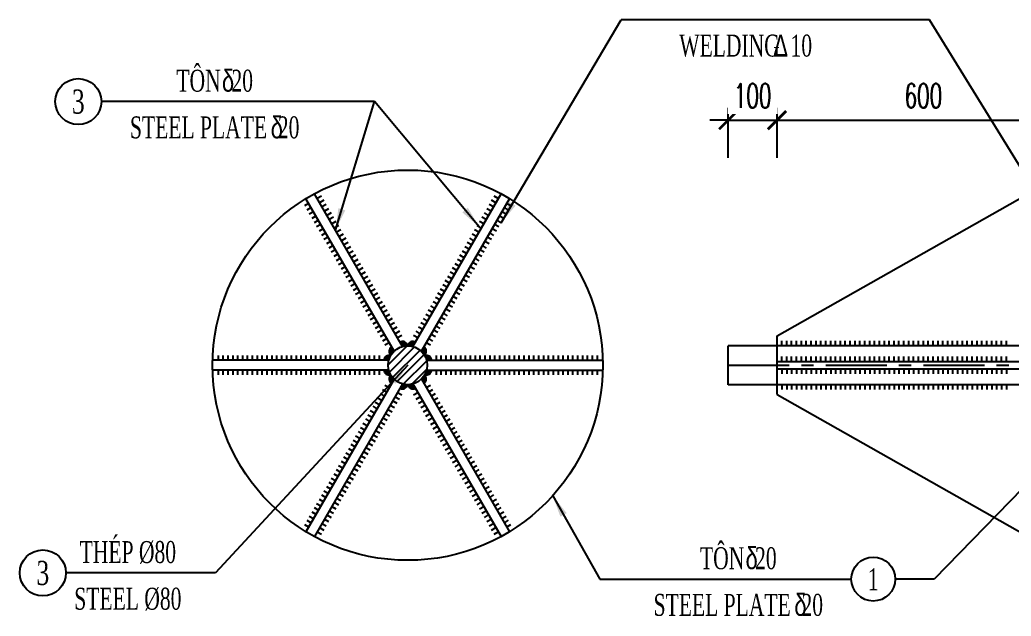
# Model space of a CAD drawing. Extents: x -687 to 808890, y -259 to 107959.
# Drawn here: x 768003 to 770034, y 75582 to 76804 of the extents above; entities that cross this region are included whole.
import ezdxf
from ezdxf.enums import TextEntityAlignment as Align

# ---------------------------------------------------------------- set-up
doc = ezdxf.new("R2010")
doc.units = 0
doc.header["$MEASUREMENT"] = 0
doc.header["$PDMODE"] = 3
doc.linetypes.add('CENTER', pattern=[2, 1.25, -0.25, 0.25, -0.25])
doc.layers.get('0').update_dxf_attribs({"color": 3, "linetype": 'CONTINUOUS'})
doc.layers.get('DEFPOINTS').update_dxf_attribs({"linetype": 'CONTINUOUS'})
for name, color, linetype in [('Han', 7, 'CONTINUOUS'), ('Hatch', 5, 'CONTINUOUS'), ('Kich thuoc', 4, 'CONTINUOUS'), ('Text', 3, 'CONTINUOUS'), ('Thep dai', 6, 'CONTINUOUS'), ('Tim', 8, 'CENTER')]:
    doc.layers.add(name, color=color, linetype=linetype)
doc.styles.add('Kichthuoc', font='romans.shx', dxfattribs={"width": 0.6})
doc.styles.get("Standard").update_dxf_attribs({"font": 'vntimeh.shx', "width": 0.65})
doc.styles.add('SYMBOL', font='greeks.shx', dxfattribs={"width": 0.8})
doc.dimstyles.new('Dim 250', dxfattribs={"dimscale": 250, "dimtxt": 0.2, "dimasz": 0.15, "dimexe": 0.1, "dimexo": 0.1, "dimgap": 0.1, "dimtad": 1, "dimdec": 0, "dimlfac": -1, "dimzin": 0, "dimdsep": 46, "dimtxsty": 'Kichthuoc', "dimblk": 'ARCHTICK', "dimcen": 0.1, "dimdle": 0.1, "dimclrd": 4, "dimclre": 4, "dimclrt": 3, "dimadec": 0, "dimazin": 0, "dimtfac": 1, "dimtdec": 0, "dimtix": 1, "dimtmove": 2, "dimatfit": 3, "dimfxl": 1, "dimtfill": 1, "dimtolj": 1, "dimtzin": 0, "dimarcsym": 0})
doc.dimstyles.new('Le 250', dxfattribs={"dimscale": 250, "dimtxt": 0.22, "dimasz": 0.18, "dimexe": 0.1, "dimexo": 0.2, "dimgap": 0.1, "dimtad": 1, "dimdec": 0, "dimzin": 0, "dimdsep": 46, "dimtxsty": 'Kichthuoc', "dimblk": 'ARCHTICK', "dimcen": 0, "dimdle": 0.1, "dimclrd": 2, "dimclre": 2, "dimclrt": 256, "dimadec": 0, "dimazin": 0, "dimtfac": 1, "dimtdec": 0, "dimtix": 1, "dimtmove": 2, "dimatfit": 3, "dimfxl": 1, "dimtolj": 1, "dimtzin": 0, "dimarcsym": 0})

# ---------------------------------------------------------------- blocks, each defined once
blk = doc.blocks.new('_ArchTick')
at = {"color": 0, "linetype": 'ByBlock', "const_width": 0.15}
blk.add_lwpolyline([(-0.5, -0.5), (0.5, 0.5)], dxfattribs=at)
blk = doc.blocks.new('*D176')
at = {"layer": 'DEFPOINTS', "color": 0}
for p in [(770154.5733501858, 76598.6006072381), (769554.5733501856, 76496.29990689442), (770154.5733501858, 76496.29990689442)]:
    blk.add_point(p, dxfattribs=at)
at = {"layer": 'Kich thuoc', "color": 4, "lineweight": -2}
for p, q in [((769554.5733501856, 76521.2999068944), (769554.5733501856, 76623.6006072381)), ((770154.5733501858, 76521.2999068944), (770154.5733501858, 76623.6006072381)), ((769529.5733501856, 76598.6006072381), (770179.5733501858, 76598.6006072381))]:
    blk.add_line(p, q, dxfattribs=at)
at = {"layer": 'Kich thuoc', "color": 4, "lineweight": -2, "xscale": 37.5, "yscale": 37.5, "zscale": 37.5, "rotation": 180}
blk.add_blockref('_ArchTick', (769554.5733501856, 76598.6006072381), dxfattribs=at)
at = {"layer": 'Kich thuoc', "color": 4, "lineweight": -2, "xscale": 37.5, "yscale": 37.5, "zscale": 37.5}
blk.add_blockref('_ArchTick', (770154.5733501858, 76598.6006072381), dxfattribs=at)
at = {"layer": 'Kich thuoc', "color": 3, "insert": (769854.5733501858, 76648.60060723808), "char_height": 50, "attachment_point": 5, "style": 'Kichthuoc', "bg_fill": 3, "box_fill_scale": 1.25, "bg_fill_color": 9, "bg_fill_true_color": 13158600, "bg_fill_transparency": 2852412}
blk.add_mtext('\\A1;600', dxfattribs=at)
blk = doc.blocks.new('*D177')
at = {"layer": 'DEFPOINTS', "color": 0}
for p in [(769554.5733501856, 76598.6006072381), (769454.5733501858, 76496.29990689442), (769554.5733501856, 76496.29990689442)]:
    blk.add_point(p, dxfattribs=at)
at = {"layer": 'Kich thuoc', "color": 4, "lineweight": -2}
for p, q in [((769454.5733501858, 76521.2999068944), (769454.5733501858, 76623.6006072381)), ((769554.5733501856, 76521.2999068944), (769554.5733501856, 76623.6006072381)), ((769454.5733501858, 76598.6006072381), (769417.0733501856, 76598.6006072381)), ((769454.5733501858, 76598.6006072381), (769554.5733501856, 76598.6006072381)), ((769554.5733501856, 76598.6006072381), (769592.0733501856, 76598.6006072381))]:
    blk.add_line(p, q, dxfattribs=at)
at = {"layer": 'Kich thuoc', "color": 4, "lineweight": -2, "xscale": 37.5, "yscale": 37.5, "zscale": 37.5}
blk.add_blockref('_ArchTick', (769454.5733501858, 76598.6006072381), dxfattribs=at)
at = {"layer": 'Kich thuoc', "color": 4, "lineweight": -2, "xscale": 37.5, "yscale": 37.5, "zscale": 37.5, "rotation": 180}
blk.add_blockref('_ArchTick', (769554.5733501856, 76598.6006072381), dxfattribs=at)
at = {"layer": 'Kich thuoc', "color": 3, "insert": (769504.5733501856, 76648.60060723808), "char_height": 50, "attachment_point": 5, "style": 'Kichthuoc', "bg_fill": 3, "box_fill_scale": 1.25, "bg_fill_color": 9, "bg_fill_true_color": 13158600, "bg_fill_transparency": 8764832}
blk.add_mtext('\\A1;100', dxfattribs=at)

msp = doc.modelspace()

# ---------------------------------------------------------------- hatches: boundary and pattern name
at = {"layer": 'Han'}
for points in [[(768764.630817037, 76133.50118059487, 0.5297983055298081), (768763.4273123558, 76116.99767916402, -0.0627460668060889), (768769.630817037, 76124.84092655705)], [(768781.9513251127, 76143.50118059474, -0.5297983055298081), (768796.8455289439, 76136.29169550698, 0.0627460668060889), (768786.9513251126, 76134.84092655694)], [(768813.3606504992, 76143.50118059474, 0.5297983055298081), (768798.4664466681, 76136.29169550704, -0.0627460668060889), (768808.3606504994, 76134.840926557)], [(768830.6811585748, 76133.50118059499, -0.5297983055298081), (768831.8846632562, 76116.99767916412, 0.0627460668060889), (768825.6811585746, 76124.84092655711)], [(768748.9261543436, 76106.2999068943, -0.5297983055298081), (768762.6168534936, 76115.59392323744, 0.0627460668060889), (768758.9261543438, 76106.29990689424)], [(768846.3858212682, 76106.29990689424, 0.5297983055298081), (768832.6951221185, 76115.59392323732, -0.0627460668060889), (768836.3858212682, 76106.2999068943)], [(768748.9261543436, 76086.29990689454, 0.5297983055298081), (768762.6168534936, 76077.00589055158, -0.0627460668060889), (768758.926154344, 76086.29990689465)], [(768764.6308170371, 76059.09863319408, -0.5297983055298081), (768763.4273123558, 76075.60213462493, 0.0627460668060889), (768769.6308170372, 76067.7588872319)], [(768830.6811585748, 76059.09863319396, 0.5297983055298081), (768831.8846632562, 76075.60213462482, -0.0627460668060889), (768825.6811585748, 76067.75888723184)], [(768846.3858212681, 76086.29990689442, -0.5297983055298081), (768832.6951221185, 76077.0058905514, 0.0627460668060889), (768836.3858212682, 76086.29990689448)], [(768781.9513251128, 76049.09863319414, 0.5297983055298081), (768796.845528944, 76056.30811828197, -0.0627460668060889), (768786.9513251128, 76057.75888723202)], [(768813.3606504992, 76049.09863319408, -0.5297983055298081), (768798.4664466681, 76056.30811828186, 0.0627460668060889), (768808.3606504994, 76057.75888723196)]]:
    msp.add_hatch(color=256, dxfattribs=at).paths.add_polyline_path(points)
at = {"layer": 'Hatch'}
h = msp.add_hatch(dxfattribs=at)
h.set_pattern_fill('ANSI31', color=256, scale=100, style=0)
h.set_pattern_definition([(45, (-36845.86428268312, -30778.59775701654), (-8.838834764831843, 8.838834764831844), [])])
h.paths.add_polyline_path([(768757.6559878059, 76096.29990689442, 1), (768837.655987806, 76096.29990689442, 1)])

# ---------------------------------------------------------------- linework, layer by layer
for p, q in [((769554.5733501855, 76156.2999068944), (770154.5733501854, 76496.2999068944)), ((768786.9513251128, 76134.84092655694), (768606.3787516125, 76447.60179831288)), ((768808.3606504994, 76134.840926557), (768988.9332239995, 76447.601798313)), ((768769.630817037, 76124.84092655705), (768589.0582435367, 76437.60179831283)), ((768825.6811585748, 76124.84092655694), (769006.2537320752, 76437.601798313)), ((769554.5733501856, 76036.29990689436), (769554.5733501855, 76156.29990689438)), ((768758.9261543441, 76106.29990689448), (768397.7810073432, 76106.2999068944)), ((768836.3858212682, 76106.2999068943), (769197.5309682686, 76106.29990689454)), ((768758.926154344, 76086.29990689465), (768397.7810073433, 76086.29990689436)), ((768836.3858212681, 76086.29990689442), (769197.5309682688, 76086.29990689442)), ((768769.6308170372, 76067.75888723202), (768589.0582435369, 75754.99801547611)), ((768786.9513251128, 76057.75888723202), (768606.3787516125, 75744.99801547607)), ((768808.3606504992, 76057.7588872319), (768988.9332239995, 75744.99801547595)), ((768825.6811585748, 76067.75888723184), (769006.2537320753, 75754.99801547601)), ((769554.5733501855, 76036.2999068944), (770154.5733501854, 75696.2999068944))]:
    msp.add_line(p, q)
msp.add_circle((768797.6559878059, 76096.29990689442), 400)
at = {"layer": 'Han'}
for p, q in [((768620.6115791505, 76442.94981788142), (768611.9513251127, 76437.94981788142)), ((768983.3606504994, 76437.94981788154), (768974.7003964614, 76442.94981788148)), ((768594.6308170371, 76427.9498178816), (768585.9705629993, 76422.9498178816)), ((768599.6308170371, 76419.28956384372), (768590.9705629993, 76414.28956384372)), ((768625.6115791505, 76434.2895638436), (768616.9513251126, 76429.2895638436)), ((768630.6115791504, 76425.62930980578), (768621.9513251126, 76420.62930980578)), ((768973.3606504994, 76420.62930980578), (768964.7003964613, 76425.62930980578)), ((768978.3606504994, 76429.28956384372), (768969.7003964615, 76434.28956384366)), ((769004.3414126126, 76414.28956384372), (768995.6811585746, 76419.28956384383)), ((769009.3414126126, 76422.9498178816), (769000.6811585746, 76427.94981788172)), ((768604.6308170372, 76410.6293098059), (768595.9705629993, 76405.6293098059)), ((768609.6308170371, 76401.96905576807), (768600.9705629993, 76396.96905576807)), ((768635.6115791504, 76416.96905576796), (768626.9513251126, 76411.96905576796)), ((768640.6115791505, 76408.30880173008), (768631.9513251127, 76403.30880173008)), ((768645.6115791505, 76399.64854769225), (768636.9513251126, 76394.64854769225)), ((768958.3606504992, 76394.64854769231), (768949.7003964614, 76399.64854769225)), ((768963.3606504992, 76403.30880173013), (768954.7003964612, 76408.30880173013)), ((768968.3606504994, 76411.96905576802), (768959.7003964614, 76416.96905576802)), ((768994.3414126126, 76396.96905576807), (768985.6811585746, 76401.96905576813)), ((768999.3414126127, 76405.62930980595), (768990.6811585746, 76410.62930980601)), ((768614.6308170371, 76393.30880173019), (768605.9705629993, 76388.30880173019)), ((768619.630817037, 76384.64854769237), (768610.9705629993, 76379.64854769236)), ((768650.6115791505, 76390.98829365437), (768641.9513251127, 76385.98829365437)), ((768655.6115791505, 76382.32803961654), (768646.9513251125, 76377.32803961655)), ((768948.3606504992, 76377.32803961655), (768939.7003964614, 76382.32803961654)), ((768953.3606504994, 76385.98829365449), (768944.7003964615, 76390.98829365443)), ((768984.3414126126, 76379.64854769236), (768975.6811585746, 76384.64854769249)), ((768989.3414126126, 76388.30880173025), (768980.6811585746, 76393.30880173031)), ((768624.6308170371, 76375.98829365447), (768615.9705629993, 76370.98829365449)), ((768629.6308170371, 76367.32803961667), (768620.9705629993, 76362.32803961667)), ((768634.6308170371, 76358.66778557884), (768625.9705629993, 76353.66778557884)), ((768660.6115791504, 76373.66778557873), (768651.9513251126, 76368.66778557871)), ((768665.6115791504, 76365.00753154085), (768656.9513251126, 76360.00753154085)), ((768938.3606504994, 76360.0075315409), (768929.7003964613, 76365.0075315409)), ((768943.3606504994, 76368.66778557879), (768934.7003964615, 76373.66778557879)), ((768969.3414126127, 76353.66778557884), (768960.6811585746, 76358.6677855789)), ((768974.3414126126, 76362.32803961672), (768965.6811585748, 76367.32803961678)), ((768979.3414126125, 76370.98829365449), (768970.6811585746, 76375.9882936546)), ((768639.6308170372, 76350.00753154096), (768630.9705629994, 76345.00753154096)), ((768644.6308170371, 76341.34727750314), (768635.9705629993, 76336.34727750314)), ((768670.6115791505, 76356.34727750302), (768661.9513251127, 76351.34727750302)), ((768675.6115791505, 76347.68702346514), (768666.9513251127, 76342.68702346514)), ((768680.6115791505, 76339.02676942732), (768671.9513251127, 76334.02676942732)), ((768923.3606504991, 76334.02676942732), (768914.7003964613, 76339.02676942732)), ((768928.3606504992, 76342.68702346526), (768919.7003964614, 76347.6870234652)), ((768933.3606504992, 76351.34727750308), (768924.7003964613, 76356.34727750308)), ((768959.3414126126, 76336.3472775032), (768950.6811585746, 76341.34727750326)), ((768964.3414126127, 76345.00753154102), (768955.6811585749, 76350.00753154112)), ((768649.630817037, 76332.68702346525), (768640.9705629993, 76327.68702346526)), ((768654.630817037, 76324.02676942744), (768645.9705629993, 76319.02676942744)), ((768685.6115791505, 76330.3665153895), (768676.9513251126, 76325.36651538948)), ((768690.6115791504, 76321.7062613516), (768681.9513251126, 76316.70626135162)), ((768913.3606504992, 76316.70626135168), (768904.7003964613, 76321.70626135168)), ((768918.3606504994, 76325.36651538956), (768909.7003964615, 76330.36651538956)), ((768949.3414126125, 76319.0267694275), (768940.6811585746, 76324.02676942755)), ((768954.3414126126, 76327.68702346532), (768945.6811585746, 76332.68702346543)), ((768659.6308170371, 76315.36651538961), (768650.9705629993, 76310.36651538961)), ((768664.6308170371, 76306.70626135179), (768655.9705629993, 76301.70626135179)), ((768669.6308170372, 76298.04600731391), (768660.9705629994, 76293.04600731391)), ((768695.6115791504, 76313.0460073138), (768686.9513251126, 76308.0460073138)), ((768700.6115791504, 76304.38575327591), (768691.9513251126, 76299.38575327591)), ((768903.3606504992, 76299.38575327603), (768894.7003964613, 76304.38575327597)), ((768908.3606504994, 76308.04600731391), (768899.7003964614, 76313.04600731385)), ((768934.3414126127, 76293.04600731397), (768925.6811585746, 76298.04600731403)), ((768939.3414126127, 76301.70626135185), (768930.6811585748, 76306.70626135191)), ((768944.3414126126, 76310.36651538961), (768935.6811585746, 76315.36651538967)), ((768674.6308170372, 76289.38575327609), (768665.9705629993, 76284.38575327609)), ((768679.6308170371, 76280.72549923821), (768670.9705629993, 76275.7254992382)), ((768705.6115791505, 76295.72549923809), (768696.9513251127, 76290.72549923809)), ((768710.6115791505, 76287.06524520027), (768701.9513251127, 76282.06524520027)), ((768715.6115791505, 76278.40499116245), (768706.9513251126, 76273.40499116245)), ((768888.3606504994, 76273.40499116245), (768879.7003964613, 76278.40499116245)), ((768893.3606504994, 76282.06524520033), (768884.7003964615, 76287.06524520033)), ((768898.3606504994, 76290.72549923821), (768889.7003964614, 76295.72549923815)), ((768924.3414126126, 76275.72549923827), (768915.6811585748, 76280.72549923832)), ((768929.3414126126, 76284.38575327609), (768920.6811585746, 76289.3857532762)), ((768684.6308170371, 76272.06524520039), (768675.9705629993, 76267.06524520039)), ((768689.6308170371, 76263.40499116256), (768680.9705629993, 76258.40499116256)), ((768720.6115791504, 76269.74473712457), (768711.9513251126, 76264.74473712457)), ((768725.6115791504, 76261.08448308674), (768716.9513251126, 76256.08448308674)), ((768878.3606504992, 76256.0844830868), (768869.7003964612, 76261.08448308674)), ((768883.3606504994, 76264.74473712468), (768874.7003964614, 76269.74473712462)), ((768914.3414126125, 76258.40499116262), (768905.6811585746, 76263.40499116268)), ((768919.3414126124, 76267.06524520039), (768910.6811585746, 76272.06524520044)), ((768694.6308170371, 76254.74473712468), (768685.9705629993, 76249.74473712468)), ((768699.6308170371, 76246.08448308686), (768690.9705629993, 76241.08448308684)), ((768704.630817037, 76237.42422904896), (768695.9705629993, 76232.42422904898)), ((768730.6115791504, 76252.42422904886), (768721.9513251126, 76247.42422904886)), ((768735.6115791505, 76243.76397501102), (768726.9513251127, 76238.76397501104)), ((768740.6115791505, 76235.10372097322), (768731.9513251127, 76230.10372097322)), ((768863.3606504994, 76230.10372097322), (768854.7003964614, 76235.10372097322)), ((768868.3606504994, 76238.7639750111), (768859.7003964614, 76243.7639750111)), ((768873.3606504992, 76247.42422904898), (768864.7003964614, 76252.42422904892)), ((768899.3414126127, 76232.42422904904), (768890.6811585749, 76237.4242290491)), ((768904.3414126127, 76241.08448308684), (768895.6811585746, 76246.08448308698)), ((768909.3414126126, 76249.74473712474), (768900.6811585746, 76254.7447371248)), ((768709.6308170371, 76228.76397501116), (768700.9705629993, 76223.76397501116)), ((768714.6308170371, 76220.10372097333), (768705.9705629993, 76215.10372097333)), ((768745.6115791505, 76226.44346693534), (768736.9513251126, 76221.44346693534)), ((768750.6115791504, 76217.78321289751), (768741.9513251126, 76212.78321289751)), ((768853.3606504994, 76212.78321289757), (768844.7003964613, 76217.78321289757)), ((768858.3606504995, 76221.44346693545), (768849.7003964615, 76226.4434669354)), ((768889.3414126126, 76215.10372097339), (768880.6811585748, 76220.10372097345)), ((768894.3414126125, 76223.76397501116), (768885.6811585746, 76228.76397501127)), ((768719.6308170371, 76211.44346693547), (768710.9705629993, 76206.44346693545)), ((768724.6308170371, 76202.78321289763), (768715.9705629993, 76197.78321289762)), ((768755.6115791505, 76209.12295885963), (768746.9513251127, 76204.12295885963)), ((768760.6115791504, 76200.4627048218), (768751.9513251126, 76195.46270482181)), ((768843.3606504992, 76195.46270482187), (768834.7003964614, 76200.46270482187)), ((768848.3606504992, 76204.12295885975), (768839.7003964614, 76209.12295885969)), ((768879.3414126127, 76197.78321289769), (768870.6811585746, 76202.78321289775)), ((768884.3414126125, 76206.44346693551), (768875.6811585746, 76211.44346693557)), ((768729.6308170371, 76194.12295885973), (768720.9705629993, 76189.12295885975)), ((768734.630817037, 76185.46270482193), (768725.9705629993, 76180.46270482193)), ((768739.630817037, 76176.8024507841), (768730.9705629993, 76171.8024507841)), ((768765.6115791504, 76191.80245078399), (768756.9513251126, 76186.80245078397)), ((768770.6115791505, 76183.1421967461), (768761.9513251127, 76178.1421967461)), ((768775.6115791504, 76174.48194270828), (768766.9513251126, 76169.48194270828)), ((768828.3606504994, 76169.48194270834), (768819.7003964614, 76174.48194270834)), ((768833.3606504994, 76178.14219674622), (768824.7003964615, 76183.14219674622)), ((768838.3606504994, 76186.80245078397), (768829.7003964613, 76191.80245078399)), ((768864.3414126126, 76171.80245078416), (768855.6811585748, 76176.80245078422)), ((768869.3414126125, 76180.46270482193), (768860.6811585746, 76185.46270482204)), ((768874.3414126126, 76189.1229588598), (768865.6811585746, 76194.12295885992)), ((768744.6308170371, 76168.14219674628), (768735.9705629993, 76163.14219674628)), ((768749.6308170371, 76159.4819427084), (768740.9705629993, 76154.4819427084)), ((768780.6115791504, 76165.8216886704), (768771.9513251126, 76160.8216886704)), ((768785.6115791504, 76157.16143463258), (768776.9513251126, 76152.16143463258)), ((768818.3606504992, 76152.1614346327), (768809.7003964614, 76157.16143463264)), ((768823.3606504994, 76160.82168867052), (768814.7003964613, 76165.82168867046)), ((768854.3414126126, 76154.48194270846), (768845.6811585746, 76159.48194270852)), ((768859.3414126126, 76163.14219674628), (768850.6811585746, 76168.14219674634)), ((768754.6308170372, 76150.82168867058), (768745.9705629994, 76145.82168867058)), ((768759.6308170371, 76142.1614346327), (768750.9705629993, 76137.1614346327)), ((768844.3414126125, 76137.1614346327), (768835.6811585746, 76142.16143463281)), ((768849.3414126127, 76145.82168867058), (768840.6811585746, 76150.8216886707)), ((769564.5733501855, 76136.29990689394), (769564.5733501855, 76146.29990689394)), ((769564.5733501855, 76136.29990689394), (769564.5733501855, 76146.29990689394)), ((769574.5733501856, 76136.29990689406), (769574.5733501856, 76146.29990689406)), ((769574.5733501856, 76136.29990689394), (769574.5733501856, 76146.29990689394)), ((769584.5733501855, 76136.29990689406), (769584.5733501855, 76146.29990689406)), ((769594.5733501856, 76136.29990689406), (769594.5733501856, 76146.29990689406)), ((769604.5733501856, 76136.29990689406), (769604.5733501856, 76146.29990689406)), ((769614.5733501855, 76136.29990689406), (769614.5733501855, 76146.29990689406)), ((769624.5733501856, 76136.29990689406), (769624.5733501856, 76146.29990689406)), ((769634.5733501856, 76136.29990689406), (769634.5733501856, 76146.29990689406)), ((769644.5733501855, 76136.29990689417), (769644.5733501855, 76146.29990689417)), ((769654.5733501856, 76136.29990689417), (769654.5733501856, 76146.29990689417)), ((769664.5733501856, 76136.29990689417), (769664.5733501856, 76146.29990689417)), ((769674.5733501855, 76136.29990689417), (769674.5733501855, 76146.29990689417)), ((769684.5733501856, 76136.29990689417), (769684.5733501856, 76146.29990689417)), ((769694.5733501856, 76136.29990689417), (769694.5733501856, 76146.29990689417)), ((769704.5733501855, 76136.29990689417), (769704.5733501855, 76146.29990689417)), ((769714.5733501855, 76136.29990689429), (769714.5733501855, 76146.29990689429)), ((769724.5733501856, 76136.29990689429), (769724.5733501856, 76146.29990689429)), ((769734.5733501856, 76136.29990689429), (769734.5733501856, 76146.29990689429)), ((769744.5733501855, 76136.29990689429), (769744.5733501855, 76146.29990689429)), ((769754.5733501856, 76136.29990689429), (769754.5733501856, 76146.29990689429)), ((769764.5733501856, 76136.29990689429), (769764.5733501856, 76146.29990689429)), ((769774.5733501855, 76136.29990689429), (769774.5733501855, 76146.29990689429)), ((769784.5733501856, 76136.2999068944), (769784.5733501856, 76146.2999068944)), ((769794.5733501855, 76136.2999068944), (769794.5733501855, 76146.2999068944)), ((769804.5733501856, 76136.2999068944), (769804.5733501856, 76146.2999068944)), ((769814.5733501856, 76136.2999068944), (769814.5733501856, 76146.2999068944)), ((769824.5733501855, 76136.2999068944), (769824.5733501855, 76146.2999068944)), ((769834.5733501856, 76136.2999068944), (769834.5733501856, 76146.2999068944)), ((769844.5733501856, 76136.2999068944), (769844.5733501856, 76146.2999068944)), ((769854.5733501855, 76136.29990689452), (769854.5733501855, 76146.29990689452)), ((769864.5733501855, 76136.29990689452), (769864.5733501855, 76146.29990689452)), ((769874.5733501856, 76136.29990689452), (769874.5733501856, 76146.29990689452)), ((769884.5733501855, 76136.29990689452), (769884.5733501855, 76146.29990689452)), ((769894.5733501855, 76136.29990689452), (769894.5733501855, 76146.29990689452)), ((769904.5733501856, 76136.29990689452), (769904.5733501856, 76146.29990689452)), ((769914.5733501855, 76136.29990689452), (769914.5733501855, 76146.29990689452)), ((769924.5733501856, 76136.29990689464), (769924.5733501856, 76146.29990689462)), ((769934.5733501856, 76136.29990689464), (769934.5733501856, 76146.29990689462)), ((769944.5733501856, 76136.29990689464), (769944.5733501856, 76146.29990689462)), ((769954.5733501856, 76136.29990689464), (769954.5733501856, 76146.29990689462)), ((769964.5733501856, 76136.29990689464), (769964.5733501856, 76146.29990689462)), ((769974.5733501856, 76136.29990689464), (769974.5733501856, 76146.29990689462)), ((769984.5733501856, 76136.29990689464), (769984.5733501856, 76146.29990689462)), ((769994.5733501856, 76136.29990689475), (769994.5733501856, 76146.29990689475)), ((770004.5733501855, 76136.29990689475), (770004.5733501855, 76146.29990689475)), ((770014.5733501856, 76136.29990689475), (770014.5733501856, 76146.29990689475)), ((770024.5733501856, 76136.29990689475), (770024.5733501856, 76146.29990689475)), ((768408.9261543438, 76116.2999068943), (768408.9261543438, 76106.2999068943)), ((768418.9261543439, 76116.29990689424), (768418.9261543439, 76106.2999068943)), ((768428.926154344, 76116.2999068943), (768428.9261543439, 76106.2999068943)), ((768438.9261543438, 76116.29990689424), (768438.9261543438, 76106.29990689424)), ((768448.926154344, 76116.2999068943), (768448.9261543439, 76106.2999068943)), ((768458.926154344, 76116.2999068943), (768458.926154344, 76106.2999068943)), ((768468.9261543439, 76116.2999068943), (768468.9261543439, 76106.2999068943)), ((768478.926154344, 76116.2999068943), (768478.9261543439, 76106.2999068943)), ((768488.9261543439, 76116.29990689424), (768488.9261543438, 76106.29990689424)), ((768498.926154344, 76116.2999068943), (768498.9261543439, 76106.2999068943)), ((768508.926154344, 76116.2999068943), (768508.9261543438, 76106.2999068943)), ((768518.9261543439, 76116.2999068943), (768518.9261543439, 76106.2999068943)), ((768528.926154344, 76116.2999068943), (768528.9261543438, 76106.2999068943)), ((768538.9261543439, 76116.29990689424), (768538.9261543438, 76106.2999068943)), ((768548.9261543441, 76116.2999068943), (768548.9261543439, 76106.2999068943)), ((768558.926154344, 76116.2999068943), (768558.9261543438, 76106.2999068943)), ((768568.9261543439, 76116.2999068943), (768568.9261543439, 76106.2999068943)), ((768578.926154344, 76116.2999068943), (768578.926154344, 76106.29990689436)), ((768588.9261543438, 76116.29990689424), (768588.9261543438, 76106.2999068943)), ((768598.926154344, 76116.2999068943), (768598.9261543439, 76106.2999068943)), ((768608.926154344, 76116.29990689424), (768608.9261543438, 76106.29990689424)), ((768618.9261543439, 76116.2999068943), (768618.9261543439, 76106.2999068943)), ((768628.9261543439, 76116.2999068943), (768628.9261543439, 76106.2999068943)), ((768638.9261543439, 76116.29990689424), (768638.9261543439, 76106.2999068943)), ((768648.926154344, 76116.2999068943), (768648.9261543439, 76106.2999068943)), ((768658.9261543439, 76116.29990689424), (768658.9261543438, 76106.29990689424)), ((768668.9261543441, 76116.2999068943), (768668.9261543439, 76106.2999068943)), ((768678.9261543438, 76116.2999068943), (768678.9261543438, 76106.2999068943)), ((768688.9261543439, 76116.29990689424), (768688.9261543439, 76106.2999068943)), ((768698.9261543441, 76116.2999068943), (768698.9261543439, 76106.2999068943)), ((768708.9261543438, 76116.29990689424), (768708.9261543438, 76106.29990689424)), ((768718.9261543441, 76116.2999068943), (768718.9261543439, 76106.2999068943)), ((768728.926154344, 76116.2999068943), (768728.926154344, 76106.2999068943)), ((768738.9261543438, 76116.29990689424), (768738.9261543438, 76106.2999068943)), ((768856.3858212681, 76106.29990689424), (768856.3858212681, 76116.29990689424)), ((768866.3858212681, 76106.29990689424), (768866.3858212681, 76116.29990689419)), ((768876.3858212682, 76106.2999068943), (768876.3858212682, 76116.29990689424)), ((768886.3858212681, 76106.2999068943), (768886.3858212681, 76116.29990689424)), ((768896.3858212682, 76106.29990689424), (768896.385821268, 76116.29990689424)), ((768906.3858212683, 76106.29990689424), (768906.3858212681, 76116.29990689424)), ((768916.3858212682, 76106.29990689424), (768916.3858212682, 76116.29990689419)), ((768926.3858212682, 76106.2999068943), (768926.3858212682, 76116.29990689424)), ((768936.3858212681, 76106.29990689419), (768936.3858212681, 76116.29990689419)), ((768946.3858212682, 76106.29990689424), (768946.3858212682, 76116.29990689424)), ((768956.3858212682, 76106.29990689424), (768956.3858212681, 76116.29990689424)), ((768966.3858212682, 76106.29990689424), (768966.3858212681, 76116.29990689419)), ((768976.3858212682, 76106.2999068943), (768976.3858212682, 76116.2999068943)), ((768986.3858212681, 76106.29990689419), (768986.3858212681, 76116.29990689419)), ((768996.3858212682, 76106.2999068943), (768996.3858212681, 76116.29990689424)), ((769006.3858212681, 76106.29990689424), (769006.3858212681, 76116.29990689424)), ((769016.3858212682, 76106.29990689424), (769016.3858212681, 76116.29990689424)), ((769026.3858212682, 76106.2999068943), (769026.3858212682, 76116.2999068943)), ((769036.3858212681, 76106.29990689424), (769036.3858212681, 76116.29990689419)), ((769046.3858212682, 76106.2999068943), (769046.3858212682, 76116.29990689424)), ((769056.3858212683, 76106.29990689424), (769056.3858212681, 76116.29990689424)), ((769066.3858212682, 76106.29990689424), (769066.3858212682, 76116.29990689424)), ((769076.385821268, 76106.29990689424), (769076.385821268, 76116.29990689419)), ((769086.3858212681, 76106.29990689424), (769086.3858212681, 76116.29990689419)), ((769096.3858212682, 76106.2999068943), (769096.3858212682, 76116.29990689424)), ((769106.3858212682, 76106.29990689424), (769106.3858212681, 76116.29990689424)), ((769116.3858212682, 76106.29990689424), (769116.3858212681, 76116.29990689424)), ((769126.3858212682, 76106.29990689424), (769126.3858212682, 76116.29990689424)), ((769136.3858212681, 76106.29990689424), (769136.3858212681, 76116.29990689419)), ((769146.3858212682, 76106.2999068943), (769146.3858212682, 76116.29990689424)), ((769156.3858212681, 76106.2999068943), (769156.3858212681, 76116.29990689424)), ((769166.3858212682, 76106.29990689424), (769166.3858212681, 76116.29990689424)), ((769176.3858212683, 76106.29990689424), (769176.3858212681, 76116.29990689424)), ((769186.3858212681, 76106.29990689424), (769186.3858212681, 76116.29990689419)), ((769564.5733501855, 76103.79990689395), (769564.5733501855, 76113.79990689395)), ((769564.5733501855, 76103.79990689395), (769564.5733501855, 76113.79990689395)), ((769574.5733501856, 76103.79990689395), (769574.5733501856, 76113.79990689395)), ((769574.5733501856, 76103.79990689406), (769574.5733501856, 76113.79990689407)), ((769584.5733501855, 76103.79990689406), (769584.5733501855, 76113.79990689407)), ((769594.5733501856, 76103.79990689406), (769594.5733501856, 76113.79990689407)), ((769604.5733501856, 76103.79990689406), (769604.5733501856, 76113.79990689407)), ((769614.5733501855, 76103.79990689406), (769614.5733501855, 76113.79990689407)), ((769624.5733501856, 76103.79990689406), (769624.5733501856, 76113.79990689407)), ((769634.5733501856, 76103.79990689406), (769634.5733501856, 76113.79990689407)), ((769644.5733501855, 76103.79990689419), (769644.5733501855, 76113.79990689419)), ((769654.5733501856, 76103.79990689419), (769654.5733501856, 76113.79990689419)), ((769664.5733501856, 76103.79990689419), (769664.5733501856, 76113.79990689419)), ((769674.5733501855, 76103.79990689419), (769674.5733501855, 76113.79990689419)), ((769684.5733501856, 76103.79990689419), (769684.5733501856, 76113.79990689419)), ((769694.5733501856, 76103.79990689419), (769694.5733501856, 76113.79990689419)), ((769704.5733501855, 76103.79990689419), (769704.5733501855, 76113.79990689419)), ((769714.5733501855, 76103.7999068943), (769714.5733501855, 76113.7999068943)), ((769724.5733501856, 76103.7999068943), (769724.5733501856, 76113.7999068943)), ((769734.5733501856, 76103.7999068943), (769734.5733501856, 76113.7999068943)), ((769744.5733501855, 76103.7999068943), (769744.5733501855, 76113.7999068943)), ((769754.5733501856, 76103.7999068943), (769754.5733501856, 76113.7999068943)), ((769764.5733501856, 76103.7999068943), (769764.5733501856, 76113.7999068943)), ((769774.5733501855, 76103.7999068943), (769774.5733501855, 76113.7999068943)), ((769784.5733501856, 76103.79990689442), (769784.5733501856, 76113.7999068944)), ((769794.5733501855, 76103.79990689442), (769794.5733501855, 76113.7999068944)), ((769804.5733501856, 76103.79990689442), (769804.5733501856, 76113.7999068944)), ((769814.5733501856, 76103.79990689442), (769814.5733501856, 76113.7999068944)), ((769824.5733501855, 76103.79990689442), (769824.5733501855, 76113.7999068944)), ((769834.5733501856, 76103.79990689442), (769834.5733501856, 76113.7999068944)), ((769844.5733501856, 76103.79990689442), (769844.5733501856, 76113.7999068944)), ((769854.5733501855, 76103.79990689454), (769854.5733501855, 76113.79990689454)), ((769864.5733501855, 76103.79990689454), (769864.5733501855, 76113.79990689454)), ((769874.5733501856, 76103.79990689454), (769874.5733501856, 76113.79990689454)), ((769884.5733501855, 76103.79990689454), (769884.5733501855, 76113.79990689454)), ((769894.5733501855, 76103.79990689454), (769894.5733501855, 76113.79990689454)), ((769904.5733501856, 76103.79990689454), (769904.5733501856, 76113.79990689454)), ((769914.5733501855, 76103.79990689454), (769914.5733501855, 76113.79990689454)), ((769924.5733501856, 76103.79990689465), (769924.5733501856, 76113.79990689465)), ((769934.5733501856, 76103.79990689465), (769934.5733501856, 76113.79990689465)), ((769944.5733501856, 76103.79990689465), (769944.5733501856, 76113.79990689465)), ((769954.5733501856, 76103.79990689465), (769954.5733501856, 76113.79990689465)), ((769964.5733501856, 76103.79990689465), (769964.5733501856, 76113.79990689465)), ((769974.5733501856, 76103.79990689465), (769974.5733501856, 76113.79990689465)), ((769984.5733501856, 76103.79990689465), (769984.5733501856, 76113.79990689465)), ((769994.5733501856, 76103.79990689477), (769994.5733501856, 76113.79990689477)), ((770004.5733501855, 76103.79990689477), (770004.5733501855, 76113.79990689477)), ((770014.5733501856, 76103.79990689477), (770014.5733501856, 76113.79990689477)), ((770024.5733501856, 76103.79990689477), (770024.5733501856, 76113.79990689477)), ((768408.9261543438, 76086.2999068946), (768408.9261543438, 76076.29990689454)), ((768418.9261543436, 76086.2999068946), (768418.9261543439, 76076.29990689454)), ((768428.9261543438, 76086.29990689454), (768428.9261543439, 76076.29990689448)), ((768438.9261543438, 76086.29990689465), (768438.9261543438, 76076.29990689454)), ((768448.9261543436, 76086.29990689454), (768448.9261543436, 76076.29990689448)), ((768458.926154344, 76086.2999068946), (768458.926154344, 76076.29990689454)), ((768468.9261543439, 76086.2999068946), (768468.9261543439, 76076.29990689454)), ((768478.9261543436, 76086.2999068946), (768478.9261543439, 76076.29990689448)), ((768488.9261543439, 76086.29990689465), (768488.9261543439, 76076.29990689454)), ((768498.9261543439, 76086.29990689454), (768498.9261543439, 76076.29990689448)), ((768508.9261543438, 76086.2999068946), (768508.9261543438, 76076.29990689454)), ((768518.9261543438, 76086.2999068946), (768518.9261543439, 76076.29990689454)), ((768528.9261543438, 76086.2999068946), (768528.9261543438, 76076.29990689448)), ((768538.9261543439, 76086.29990689465), (768538.9261543439, 76076.29990689454)), ((768548.9261543438, 76086.29990689454), (768548.9261543438, 76076.29990689448)), ((768558.9261543438, 76086.2999068946), (768558.9261543438, 76076.29990689454)), ((768568.9261543436, 76086.2999068946), (768568.9261543439, 76076.29990689454)), ((768578.9261543438, 76086.2999068946), (768578.9261543439, 76076.29990689454)), ((768588.9261543438, 76086.29990689465), (768588.9261543438, 76076.29990689454)), ((768598.9261543436, 76086.29990689454), (768598.9261543436, 76076.29990689448)), ((768608.926154344, 76086.2999068946), (768608.926154344, 76076.29990689454)), ((768618.9261543439, 76086.2999068946), (768618.9261543439, 76076.29990689454)), ((768628.9261543436, 76086.2999068946), (768628.9261543439, 76076.29990689454)), ((768638.9261543439, 76086.29990689465), (768638.9261543439, 76076.29990689454)), ((768648.9261543439, 76086.29990689454), (768648.9261543439, 76076.29990689448)), ((768658.9261543439, 76086.2999068946), (768658.9261543439, 76076.29990689454)), ((768668.9261543438, 76086.29990689454), (768668.9261543438, 76076.29990689448)), ((768678.9261543438, 76086.2999068946), (768678.9261543438, 76076.29990689454)), ((768688.9261543438, 76086.2999068946), (768688.9261543439, 76076.29990689448)), ((768698.9261543438, 76086.29990689454), (768698.9261543439, 76076.29990689448)), ((768708.9261543438, 76086.2999068946), (768708.9261543438, 76076.29990689454)), ((768718.9261543436, 76086.29990689454), (768718.9261543436, 76076.29990689448)), ((768728.9261543438, 76086.2999068946), (768728.926154344, 76076.29990689454)), ((768738.9261543438, 76086.2999068946), (768738.9261543438, 76076.29990689454)), ((768856.3858212681, 76076.29990689448), (768856.3858212681, 76086.29990689442)), ((768866.3858212681, 76076.29990689442), (768866.3858212681, 76086.29990689442)), ((768876.3858212681, 76076.29990689442), (768876.3858212681, 76086.29990689442)), ((768886.3858212681, 76076.29990689448), (768886.3858212681, 76086.29990689448)), ((768896.3858212682, 76076.29990689448), (768896.385821268, 76086.29990689448)), ((768906.3858212683, 76076.29990689448), (768906.3858212681, 76086.29990689442)), ((768916.3858212682, 76076.29990689442), (768916.3858212682, 76086.29990689442)), ((768926.385821268, 76076.29990689442), (768926.385821268, 76086.29990689442)), ((768936.3858212683, 76076.29990689448), (768936.3858212683, 76086.29990689448)), ((768946.3858212682, 76076.29990689448), (768946.3858212682, 76086.29990689448)), ((768956.3858212682, 76076.29990689448), (768956.3858212681, 76086.29990689442)), ((768966.3858212682, 76076.29990689448), (768966.3858212681, 76086.29990689442)), ((768976.3858212682, 76076.29990689442), (768976.3858212682, 76086.29990689442)), ((768986.3858212682, 76076.29990689448), (768986.3858212682, 76086.29990689448)), ((768996.3858212682, 76076.29990689448), (768996.3858212682, 76086.29990689448)), ((769006.3858212681, 76076.29990689448), (769006.3858212681, 76086.29990689442)), ((769016.3858212682, 76076.29990689448), (769016.3858212681, 76086.29990689442)), ((769026.3858212681, 76076.29990689442), (769026.3858212681, 76086.29990689442)), ((769036.3858212681, 76076.29990689448), (769036.3858212681, 76086.29990689448)), ((769046.385821268, 76076.29990689442), (769046.385821268, 76086.29990689442)), ((769056.3858212683, 76076.29990689448), (769056.3858212681, 76086.29990689448)), ((769066.3858212682, 76076.29990689448), (769066.3858212682, 76086.29990689442)), ((769076.3858212682, 76076.29990689442), (769076.385821268, 76086.29990689442)), ((769086.3858212683, 76076.29990689454), (769086.3858212683, 76086.29990689448)), ((769096.3858212682, 76076.29990689442), (769096.3858212682, 76086.29990689442)), ((769106.3858212682, 76076.29990689448), (769106.3858212682, 76086.29990689448)), ((769116.3858212682, 76076.29990689448), (769116.3858212681, 76086.29990689442)), ((769126.3858212682, 76076.29990689448), (769126.3858212682, 76086.29990689442)), ((769136.3858212682, 76076.29990689454), (769136.3858212682, 76086.29990689448)), ((769146.3858212681, 76076.29990689442), (769146.3858212681, 76086.29990689442)), ((769156.3858212681, 76076.29990689448), (769156.3858212681, 76086.29990689448)), ((769166.3858212682, 76076.29990689448), (769166.3858212681, 76086.29990689442)), ((769176.3858212683, 76076.29990689448), (769176.3858212681, 76086.29990689442)), ((769186.3858212681, 76076.29990689442), (769186.3858212681, 76086.29990689442)), ((769564.5733501855, 76088.7999068931), (769564.5733501855, 76078.7999068931)), ((769564.5733501855, 76088.79990689312), (769564.5733501855, 76078.79990689312)), ((769574.5733501856, 76088.7999068931), (769574.5733501856, 76078.79990689311)), ((769574.5733501856, 76088.79990689314), (769574.5733501856, 76078.79990689314)), ((769584.5733501855, 76088.79990689315), (769584.5733501855, 76078.79990689315)), ((769594.5733501856, 76088.79990689317), (769594.5733501856, 76078.79990689315)), ((769604.5733501856, 76088.79990689318), (769604.5733501856, 76078.79990689318)), ((769614.5733501855, 76088.79990689321), (769614.5733501855, 76078.79990689321)), ((769624.5733501856, 76088.79990689323), (769624.5733501856, 76078.79990689323)), ((769634.5733501856, 76088.79990689324), (769634.5733501856, 76078.79990689323)), ((769644.5733501855, 76088.79990689325), (769644.5733501855, 76078.79990689325)), ((769654.5733501856, 76088.79990689325), (769654.5733501856, 76078.79990689327)), ((769664.5733501856, 76088.79990689328), (769664.5733501856, 76078.79990689328)), ((769674.5733501855, 76088.7999068933), (769674.5733501855, 76078.7999068933)), ((769684.5733501856, 76088.79990689333), (769684.5733501856, 76078.79990689331)), ((769694.5733501856, 76088.79990689334), (769694.5733501856, 76078.79990689334)), ((769704.5733501855, 76088.79990689336), (769704.5733501855, 76078.79990689336)), ((769714.5733501855, 76088.79990689337), (769714.5733501855, 76078.79990689337)), ((769724.5733501856, 76088.79990689339), (769724.5733501856, 76078.79990689339)), ((769734.5733501856, 76088.7999068934), (769734.5733501856, 76078.7999068934)), ((769744.5733501855, 76088.79990689342), (769744.5733501855, 76078.79990689342)), ((769754.5733501856, 76088.79990689344), (769754.5733501856, 76078.79990689344)), ((769764.5733501856, 76088.79990689346), (769764.5733501856, 76078.79990689346)), ((769774.5733501855, 76088.79990689347), (769774.5733501855, 76078.79990689347)), ((769784.5733501856, 76088.79990689349), (769784.5733501856, 76078.79990689347)), ((769794.5733501855, 76088.7999068935), (769794.5733501855, 76078.7999068935)), ((769804.5733501856, 76088.79990689352), (769804.5733501856, 76078.79990689352)), ((769814.5733501856, 76088.79990689353), (769814.5733501856, 76078.79990689353)), ((769824.5733501855, 76088.79990689356), (769824.5733501855, 76078.79990689356)), ((769834.5733501856, 76088.79990689358), (769834.5733501856, 76078.79990689358)), ((769844.5733501856, 76088.79990689358), (769844.5733501856, 76078.79990689359)), ((769854.5733501855, 76088.7999068936), (769854.5733501855, 76078.7999068936)), ((769864.5733501855, 76088.79990689362), (769864.5733501855, 76078.79990689362)), ((769874.5733501856, 76088.79990689363), (769874.5733501856, 76078.79990689363)), ((769884.5733501855, 76088.79990689365), (769884.5733501855, 76078.79990689363)), ((769894.5733501855, 76088.79990689368), (769894.5733501855, 76078.79990689368)), ((769904.5733501856, 76088.79990689369), (769904.5733501856, 76078.79990689369)), ((769914.5733501855, 76088.7999068937), (769914.5733501855, 76078.7999068937)), ((769924.5733501856, 76088.79990689372), (769924.5733501856, 76078.79990689372)), ((769934.5733501856, 76088.79990689374), (769934.5733501856, 76078.79990689374)), ((769944.5733501856, 76088.79990689374), (769944.5733501856, 76078.79990689375)), ((769954.5733501856, 76088.79990689376), (769954.5733501856, 76078.79990689376)), ((769964.5733501856, 76088.7999068938), (769964.5733501856, 76078.7999068938)), ((769974.5733501856, 76088.79990689381), (769974.5733501856, 76078.7999068938)), ((769984.5733501856, 76088.79990689382), (769984.5733501856, 76078.79990689382)), ((769994.5733501856, 76088.79990689384), (769994.5733501856, 76078.79990689384)), ((770004.5733501855, 76088.79990689385), (770004.5733501855, 76078.79990689385)), ((770014.5733501856, 76088.79990689387), (770014.5733501856, 76078.79990689387)), ((770024.5733501856, 76088.79990689388), (770024.5733501856, 76078.79990689388)), ((768750.9705629995, 76055.43837915624), (768759.6308170371, 76050.43837915624)), ((768835.6811585748, 76050.43837915614), (768844.3414126126, 76055.43837915614)), ((769564.5733501855, 76056.29990689486), (769564.5733501855, 76046.29990689486)), ((769564.5733501855, 76056.29990689486), (769564.5733501855, 76046.29990689486)), ((769574.5733501856, 76056.29990689486), (769574.5733501856, 76046.29990689486)), ((769574.5733501856, 76056.29990689472), (769574.5733501856, 76046.29990689474)), ((769584.5733501855, 76056.29990689472), (769584.5733501855, 76046.29990689474)), ((769594.5733501856, 76056.29990689472), (769594.5733501856, 76046.29990689474)), ((769604.5733501856, 76056.29990689472), (769604.5733501856, 76046.29990689474)), ((769614.5733501855, 76056.29990689472), (769614.5733501855, 76046.29990689474)), ((769624.5733501856, 76056.29990689472), (769624.5733501856, 76046.29990689474)), ((769634.5733501856, 76056.29990689472), (769634.5733501856, 76046.29990689474)), ((769644.5733501855, 76056.29990689462), (769644.5733501855, 76046.29990689462)), ((769654.5733501856, 76056.29990689462), (769654.5733501856, 76046.29990689462)), ((769664.5733501856, 76056.29990689462), (769664.5733501856, 76046.29990689462)), ((769674.5733501855, 76056.29990689462), (769674.5733501855, 76046.29990689462)), ((769684.5733501856, 76056.29990689462), (769684.5733501856, 76046.29990689462)), ((769694.5733501856, 76056.29990689462), (769694.5733501856, 76046.29990689462)), ((769704.5733501855, 76056.29990689462), (769704.5733501855, 76046.29990689462)), ((769714.5733501855, 76056.2999068945), (769714.5733501855, 76046.2999068945)), ((769724.5733501856, 76056.2999068945), (769724.5733501856, 76046.2999068945)), ((769734.5733501856, 76056.2999068945), (769734.5733501856, 76046.2999068945)), ((769744.5733501855, 76056.2999068945), (769744.5733501855, 76046.2999068945)), ((769754.5733501856, 76056.2999068945), (769754.5733501856, 76046.2999068945)), ((769764.5733501856, 76056.2999068945), (769764.5733501856, 76046.2999068945)), ((769774.5733501855, 76056.2999068945), (769774.5733501855, 76046.2999068945)), ((769784.5733501856, 76056.29990689439), (769784.5733501856, 76046.29990689439)), ((769794.5733501855, 76056.29990689439), (769794.5733501855, 76046.29990689439)), ((769804.5733501856, 76056.29990689439), (769804.5733501856, 76046.29990689439)), ((769814.5733501856, 76056.29990689439), (769814.5733501856, 76046.29990689439)), ((769824.5733501855, 76056.29990689439), (769824.5733501855, 76046.29990689439)), ((769834.5733501856, 76056.29990689439), (769834.5733501856, 76046.29990689439)), ((769844.5733501856, 76056.29990689439), (769844.5733501856, 76046.29990689439)), ((769854.5733501855, 76056.29990689427), (769854.5733501855, 76046.29990689427)), ((769864.5733501855, 76056.29990689427), (769864.5733501855, 76046.29990689427)), ((769874.5733501856, 76056.29990689427), (769874.5733501856, 76046.29990689427)), ((769884.5733501855, 76056.29990689427), (769884.5733501855, 76046.29990689427)), ((769894.5733501855, 76056.29990689427), (769894.5733501855, 76046.29990689427)), ((769904.5733501856, 76056.29990689427), (769904.5733501856, 76046.29990689427)), ((769914.5733501855, 76056.29990689427), (769914.5733501855, 76046.29990689427)), ((769924.5733501856, 76056.29990689416), (769924.5733501856, 76046.29990689416)), ((769934.5733501856, 76056.29990689416), (769934.5733501856, 76046.29990689416)), ((769944.5733501856, 76056.29990689416), (769944.5733501856, 76046.29990689416)), ((769954.5733501856, 76056.29990689416), (769954.5733501856, 76046.29990689416)), ((769964.5733501856, 76056.29990689416), (769964.5733501856, 76046.29990689416)), ((769974.5733501856, 76056.29990689416), (769974.5733501856, 76046.29990689416)), ((769984.5733501856, 76056.29990689416), (769984.5733501856, 76046.29990689416)), ((769994.5733501856, 76056.29990689404), (769994.5733501856, 76046.29990689404)), ((770004.5733501855, 76056.29990689404), (770004.5733501855, 76046.29990689404)), ((770014.5733501856, 76056.29990689404), (770014.5733501856, 76046.29990689404)), ((770024.5733501856, 76056.29990689404), (770024.5733501856, 76046.29990689404)), ((768740.9705629995, 76038.11787108055), (768749.6308170373, 76033.11787108055)), ((768745.9705629994, 76046.77812511838), (768754.6308170372, 76041.77812511844)), ((768771.951325113, 76031.7781251185), (768780.6115791505, 76026.7781251185)), ((768776.951325113, 76040.43837915632), (768785.6115791505, 76035.43837915637)), ((768809.7003964614, 76035.43837915624), (768818.3606504992, 76040.43837915626)), ((768814.7003964615, 76026.77812511844), (768823.3606504994, 76031.77812511844)), ((768840.6811585746, 76041.77812511832), (768849.3414126127, 76046.77812511832)), ((768845.6811585748, 76033.11787108044), (768854.3414126126, 76038.11787108042)), ((768725.9705629995, 76012.13710896701), (768734.6308170372, 76007.13710896703)), ((768730.9705629996, 76020.79736300491), (768739.6308170374, 76015.7973630049)), ((768735.9705629994, 76029.45761704267), (768744.6308170372, 76024.45761704267)), ((768761.9513251128, 76014.45761704279), (768770.6115791505, 76009.45761704283)), ((768766.9513251127, 76023.11787108061), (768775.6115791505, 76018.11787108061)), ((768819.7003964615, 76018.11787108061), (768828.3606504994, 76023.11787108061)), ((768824.7003964615, 76009.45761704273), (768833.3606504994, 76014.45761704273)), ((768850.6811585748, 76024.45761704262), (768859.3414126126, 76029.45761704262)), ((768855.6811585748, 76015.79736300473), (768864.3414126126, 76020.79736300473)), ((768860.6811585748, 76007.13710896691), (768869.3414126126, 76012.13710896691)), ((768715.9705629994, 75994.81660089132), (768724.6308170372, 75989.81660089138)), ((768720.9705629995, 76003.47685492915), (768729.6308170371, 75998.4768549292)), ((768751.9513251128, 75997.13710896709), (768760.6115791505, 75992.13710896714)), ((768756.9513251128, 76005.79736300491), (768765.6115791505, 76000.79736300497)), ((768829.7003964613, 76000.79736300491), (768838.3606504994, 76005.79736300491)), ((768834.7003964614, 75992.13710896703), (768843.3606504992, 75997.13710896701)), ((768865.6811585748, 75998.47685492909), (768874.3414126126, 76003.47685492909)), ((768870.6811585746, 75989.81660089127), (768879.3414126127, 75994.81660089127)), ((768705.9705629995, 75977.49609281568), (768714.6308170373, 75972.49609281568)), ((768710.9705629994, 75986.15634685344), (768719.6308170372, 75981.15634685344)), ((768736.951325113, 75971.15634685356), (768745.6115791507, 75966.1563468536)), ((768741.9513251128, 75979.81660089138), (768750.6115791505, 75974.81660089138)), ((768746.951325113, 75988.47685492926), (768755.6115791505, 75983.47685492926)), ((768839.7003964614, 75983.4768549292), (768848.3606504992, 75988.4768549292)), ((768844.7003964615, 75974.81660089138), (768853.3606504994, 75979.81660089138)), ((768849.7003964615, 75966.1563468535), (768858.3606504994, 75971.15634685352)), ((768875.6811585746, 75981.15634685339), (768884.3414126125, 75986.15634685339)), ((768880.6811585748, 75972.49609281556), (768889.3414126126, 75977.49609281556)), ((768690.9705629995, 75951.5153307021), (768699.6308170371, 75946.51533070215)), ((768695.9705629995, 75960.17558473992), (768704.6308170372, 75955.17558473998)), ((768700.9705629994, 75968.83583877778), (768709.6308170372, 75963.8358387778)), ((768726.9513251128, 75953.83583877786), (768735.6115791505, 75948.83583877792)), ((768731.9513251127, 75962.49609281572), (768740.6115791505, 75957.49609281574)), ((768854.7003964615, 75957.49609281567), (768863.3606504994, 75962.49609281568)), ((768859.7003964614, 75948.8358387778), (768868.3606504994, 75953.83583877778)), ((768885.6811585748, 75963.83583877768), (768894.3414126126, 75968.83583877768)), ((768890.6811585749, 75955.17558473986), (768899.3414126127, 75960.17558473985)), ((768895.6811585748, 75946.51533070202), (768904.3414126127, 75951.51533070204)), ((768680.9705629996, 75934.19482262645), (768689.6308170374, 75929.19482262645)), ((768685.9705629995, 75942.85507666421), (768694.6308170373, 75937.85507666421)), ((768716.951325113, 75936.51533070221), (768725.6115791505, 75931.51533070221)), ((768721.951325113, 75945.17558474003), (768730.6115791505, 75940.1755847401)), ((768864.7003964614, 75940.17558473998), (768873.3606504992, 75945.17558473998)), ((768869.7003964614, 75931.51533070215), (768878.3606504992, 75936.51533070215)), ((768900.6811585746, 75937.85507666416), (768909.3414126126, 75942.85507666416)), ((768905.6811585746, 75929.19482262633), (768914.3414126125, 75934.19482262633)), ((768670.9705629995, 75916.87431455075), (768679.6308170372, 75911.87431455075)), ((768675.9705629994, 75925.53456858857), (768684.6308170372, 75920.53456858857)), ((768701.9513251127, 75910.53456858863), (768710.6115791507, 75905.53456858869)), ((768706.9513251127, 75919.19482262651), (768715.6115791505, 75914.19482262651)), ((768711.951325113, 75927.85507666439), (768720.6115791505, 75922.85507666439)), ((768874.7003964614, 75922.85507666433), (768883.3606504992, 75927.85507666433)), ((768879.7003964615, 75914.19482262645), (768888.3606504994, 75919.19482262645)), ((768884.7003964615, 75905.53456858863), (768893.3606504994, 75910.53456858863)), ((768910.6811585748, 75920.53456858845), (768919.3414126126, 75925.53456858845)), ((768915.6811585748, 75911.87431455063), (768924.3414126126, 75916.87431455063)), ((768655.9705629995, 75890.89355243722), (768664.6308170373, 75885.89355243722)), ((768660.9705629995, 75899.55380647504), (768669.6308170373, 75894.55380647504)), ((768665.9705629995, 75908.21406051287), (768674.6308170372, 75903.21406051292)), ((768691.951325113, 75893.21406051298), (768700.6115791505, 75888.21406051298)), ((768696.9513251128, 75901.8743145508), (768705.6115791505, 75896.87431455086)), ((768889.7003964614, 75896.87431455075), (768898.3606504994, 75901.87431455075)), ((768894.7003964614, 75888.21406051292), (768903.3606504992, 75893.21406051292)), ((768920.6811585748, 75903.2140605128), (768929.3414126126, 75908.21406051281)), ((768925.6811585749, 75894.55380647493), (768934.3414126127, 75899.55380647493)), ((768930.6811585748, 75885.8935524371), (768939.3414126127, 75890.8935524371)), ((768645.9705629996, 75873.5730443615), (768654.6308170372, 75868.57304436152)), ((768650.9705629994, 75882.23329839934), (768659.6308170372, 75877.23329839934)), ((768681.9513251127, 75875.89355243728), (768690.6115791505, 75870.89355243728)), ((768686.951325113, 75884.55380647516), (768695.6115791505, 75879.55380647516)), ((768899.7003964614, 75879.5538064751), (768908.3606504994, 75884.5538064751)), ((768904.7003964614, 75870.89355243722), (768913.3606504992, 75875.89355243722)), ((768935.6811585748, 75877.23329839922), (768944.3414126126, 75882.23329839922)), ((768940.6811585746, 75868.5730443614), (768949.3414126125, 75873.5730443614)), ((768635.9705629995, 75856.25253628581), (768644.6308170371, 75851.25253628589)), ((768640.9705629995, 75864.91279032364), (768649.6308170372, 75859.9127903237)), ((768666.9513251128, 75849.91279032375), (768675.6115791505, 75844.91279032375)), ((768671.9513251127, 75858.57304436158), (768680.6115791505, 75853.57304436163)), ((768676.9513251127, 75867.2332983994), (768685.6115791505, 75862.23329839946)), ((768909.7003964615, 75862.2332983994), (768918.3606504994, 75867.2332983994)), ((768914.7003964615, 75853.5730443615), (768923.3606504994, 75858.5730443615)), ((768919.7003964614, 75844.9127903237), (768928.3606504992, 75849.9127903237)), ((768945.6811585748, 75859.91279032358), (768954.3414126126, 75864.91279032358)), ((768950.6811585748, 75851.25253628576), (768959.3414126126, 75856.25253628576)), ((768620.9705629995, 75830.27177417227), (768629.6308170373, 75825.27177417229)), ((768625.9705629995, 75838.93202821011), (768634.6308170373, 75833.93202821011)), ((768630.9705629994, 75847.59228224799), (768639.6308170373, 75842.59228224799)), ((768656.9513251128, 75832.59228224805), (768665.6115791505, 75827.59228224805)), ((768661.951325113, 75841.25253628593), (768670.6115791505, 75836.25253628593)), ((768924.7003964614, 75836.25253628587), (768933.3606504992, 75841.25253628587)), ((768929.7003964615, 75827.59228224799), (768938.3606504994, 75832.59228224799)), ((768955.6811585749, 75842.59228224788), (768964.3414126127, 75847.59228224788)), ((768960.6811585746, 75833.93202821005), (768969.3414126127, 75838.93202821005)), ((768965.6811585748, 75825.27177417217), (768974.3414126126, 75830.27177417217)), ((768610.9705629995, 75812.95126609658), (768619.6308170372, 75807.95126609664)), ((768615.9705629996, 75821.61152013441), (768624.6308170372, 75816.61152013447)), ((768646.9513251127, 75815.27177417235), (768655.6115791505, 75810.2717741724)), ((768651.9513251127, 75823.93202821023), (768660.6115791505, 75818.93202821023)), ((768934.7003964615, 75818.93202821015), (768943.3606504994, 75823.93202821017)), ((768939.7003964614, 75810.27177417229), (768948.3606504992, 75815.27177417227)), ((768970.6811585748, 75816.61152013435), (768979.3414126126, 75821.61152013433)), ((768975.6811585748, 75807.95126609653), (768984.3414126126, 75812.95126609653)), ((768600.9705629993, 75795.63075802088), (768609.6308170373, 75790.63075802088)), ((768605.9705629995, 75804.29101205876), (768614.6308170373, 75799.29101205876)), ((768631.9513251127, 75789.29101205882), (768640.6115791505, 75784.29101205882)), ((768636.9513251128, 75797.9512660967), (768645.6115791505, 75792.9512660967)), ((768641.9513251128, 75806.61152013452), (768650.6115791505, 75801.61152013458)), ((768944.7003964615, 75801.61152013447), (768953.3606504994, 75806.61152013447)), ((768949.7003964614, 75792.95126609664), (768958.3606504992, 75797.95126609664)), ((768954.7003964614, 75784.29101205882), (768963.3606504992, 75789.29101205882)), ((768980.6811585748, 75799.29101205865), (768989.3414126126, 75804.29101205865)), ((768985.6811585748, 75790.63075802082), (768994.3414126126, 75795.63075802082)), ((768585.9705629995, 75769.64999590736), (768594.6308170372, 75764.64999590741)), ((768590.9705629995, 75778.31024994524), (768599.6308170373, 75773.31024994524)), ((768595.9705629994, 75786.97050398304), (768604.6308170372, 75781.97050398306)), ((768621.9513251128, 75771.97050398312), (768630.6115791505, 75766.97050398318)), ((768626.951325113, 75780.63075802098), (768635.6115791507, 75775.63075802106)), ((768959.7003964614, 75775.63075802092), (768968.3606504992, 75780.63075802094)), ((768964.7003964615, 75766.97050398312), (768973.3606504994, 75771.97050398312)), ((768990.6811585746, 75781.97050398294), (768999.3414126127, 75786.97050398294)), ((768995.6811585748, 75773.31024994512), (769004.3414126126, 75778.3102499451)), ((769000.6811585748, 75764.6499959073), (769009.3414126126, 75769.6499959073)), ((768611.9513251128, 75754.64999590747), (768620.6115791505, 75749.64999590747)), ((768616.951325113, 75763.3102499453), (768625.6115791505, 75758.31024994535)), ((768969.7003964615, 75758.31024994524), (768978.3606504994, 75763.31024994524)), ((768974.7003964615, 75749.64999590741), (768983.3606504994, 75754.64999590741))]:
    msp.add_line(p, q, dxfattribs=at)
for centre, start, end in [((768769.6308170372, 76124.840926557), 120.0000000000465, 231.6582679707884), ((768786.9513251128, 76134.84092655688), 8.341732033089365, 120.0000000000465), ((768808.3606504992, 76134.84092655688), 59.99999999995351, 171.6582679669106), ((768825.6811585748, 76124.84092655694), 308.3417320292115, 59.99999999995351), ((768758.9261543441, 76106.2999068943), 68.34173202950157, 180), ((768836.3858212681, 76106.29990689413), 0, 111.6582679704984), ((768758.9261543441, 76086.29990689454), 180, 291.6582679704985), ((768769.6308170372, 76067.75888723225), 128.3417320292115, 239.9999999999535), ((768825.6811585749, 76067.75888723179), 300.0000000000465, 51.65826797078846), ((768836.3858212681, 76086.29990689436), 248.3417320295015, 0), ((768786.9513251126, 76057.75888723231), 239.9999999999535, 351.6582679669106), ((768808.3606504994, 76057.7588872319), 188.3417320330893, 300.0000000000465)]:
    msp.add_arc(centre, 10, start, end, dxfattribs=at)
at = {"layer": 'Kich thuoc', "color": 2}
msp.add_line((769866.9161579568, 76804.26384524985), (769235.2675827689, 76804.26384524985), dxfattribs=at)
at = {"layer": 'Kich thuoc'}
for p, q in [((769554.5733501855, 76088.79990689442), (769554.5733501855, 76103.79990689442)), ((769554.5733501855, 76103.79990689442), (770154.5733501854, 76103.79990689442)), ((769554.5733501855, 76088.79990689442), (770154.5733501854, 76088.79990689442))]:
    msp.add_line(p, q, dxfattribs=at)
at = {"layer": 'Text'}
for centre, radius in [((768122.4940317294, 76636.64396957905), 47.21168462081449), ((768049.8542444695, 75670.42819911799), 47.21168462081449), ((769751.7878000091, 75657.7842181521), 45)]:
    msp.add_circle(centre, radius, dxfattribs=at)
at = {"layer": 'Thep dai'}
for p, q in [((770154.5733501854, 76136.2999068944), (769454.5733501854, 76136.2999068944)), ((769454.5733501854, 76056.2999068944), (769454.5733501854, 76136.2999068944)), ((770154.5733501854, 76056.2999068944), (769454.5733501854, 76056.2999068944))]:
    msp.add_line(p, q, dxfattribs=at)
msp.add_circle((768797.6559878059, 76096.29990689442), 40, dxfattribs=at)
at = {"layer": 'Tim', "ltscale": 100}
msp.add_line((769454.5733501854, 76096.2999068944), (771101.3561454068, 76096.2999068944), dxfattribs=at)

# ---------------------------------------------------------------- texts
at = {"layer": 'Text', "width": 0.65}
for s, p in [('welding  10', (769490.2760131848, 76728.96183477086)), ('t«n  20', (768402.0351607774, 76657.00231134574)), ('steel plate  20', (768402.0351607774, 76561.34195910006)), ('thÐp %%c80', (768224.0371885403, 75690.78654088467)), ('t«n  20', (769475.2461717285, 75678.14255991878)), ('steel %%c80', (768224.0371885403, 75595.126188639)), ('steel plate  20', (769475.2461717285, 75582.4822076731))]:
    msp.add_text(s, height=45, dxfattribs=at).set_placement(p, align=Align.CENTER)
at = {"layer": 'Text', "style": 'SYMBOL', "width": 0.75}
for s, p in [('D', (769546.851798513, 76728.96183477086)), ('d', (768416.8135433738, 76657.00231134574)), ('d', (768516.7707195677, 76561.34195910006)), ('d', (769490.0245543248, 75678.14255991878)), ('d', (769589.9817305186, 75582.4822076731))]:
    msp.add_text(s, height=45, dxfattribs=at).set_placement(p)
at = {"layer": 'Text'}
for s, height, width, p in [('3', 49.5, 0.7, (768122.4940317294, 76636.64396957905)), ('3', 49.5, 0.7, (768049.8542444695, 75670.42819911799)), ('1', 45, 0.65, (769751.7878000091, 75657.7842181521))]:
    msp.add_text(s, height=height, dxfattribs=dict(at, width=width)).set_placement(p, align=Align.MIDDLE)

# ---------------------------------------------------------------- leaders
at = {"layer": 'Kich thuoc'}
for points, override in [([(768989.3414126126, 76388.30880173025), (769235.2675827689, 76804.26384524985)], {"dimtad": 0}), ([(770144.573350185, 76353.79990689456), (769866.9161579568, 76804.26384524985)], {"dimtad": 0}), ([(768944.0305234803, 76379.82803961655), (768729.2575201563, 76636.64396957905), (768169.7057163503, 76636.64396957905)], {"dimtad": 0}), ([(768649.5746619907, 76372.78428685859), (768729.2575201563, 76636.64396957905)], {"dimtad": 0}), ([(768797.6559878059, 76096.2999068944), (768403.930772725, 75670.42819911799), (768097.0659290903, 75670.42819911799)], {"dimtad": 0}), ([(770159.5733501855, 75948.69186146009), (769876.5927621796, 75657.7842181521), (769796.7878000091, 75657.7842181521)], {"dimgap": 0.1, "dimtad": 0}), ([(769094.8417818898, 75828.56757079219), (769191.5819153223, 75657.7842181521), (769706.787800009, 75657.7842181521)], {"dimgap": 0.1, "dimtad": 0})]:
    msp.add_leader(points, dimstyle='Le 250', override=override, dxfattribs=at)

# ---------------------------------------------------------------- next in the draw order: dimensions: what is measured, and where the dimension line sits
dim = msp.add_linear_dim(base=(770154.5733501858, 76598.6006072381), p1=(769554.5733501856, 76496.29990689442), p2=(770154.5733501858, 76496.29990689442), dimstyle='Dim 250', dxfattribs=at)
dim.commit()
dim.dimension.update_dxf_attribs({"geometry": '*D176', "text_midpoint": (769854.5733501858, 76648.60060723808)})

# ---------------------------------------------------------------- next in the draw order: dimensions: what is measured, and where the dimension line sits
dim = msp.add_linear_dim(base=(769554.5733501856, 76598.6006072381), p1=(769454.5733501858, 76496.29990689442), p2=(769554.5733501856, 76496.29990689442), dimstyle='Dim 250', dxfattribs=at)
dim.commit()
dim.dimension.update_dxf_attribs({"geometry": '*D177', "text_midpoint": (769504.5733501856, 76648.60060723808)})

doc.saveas('drawing.dxf')
